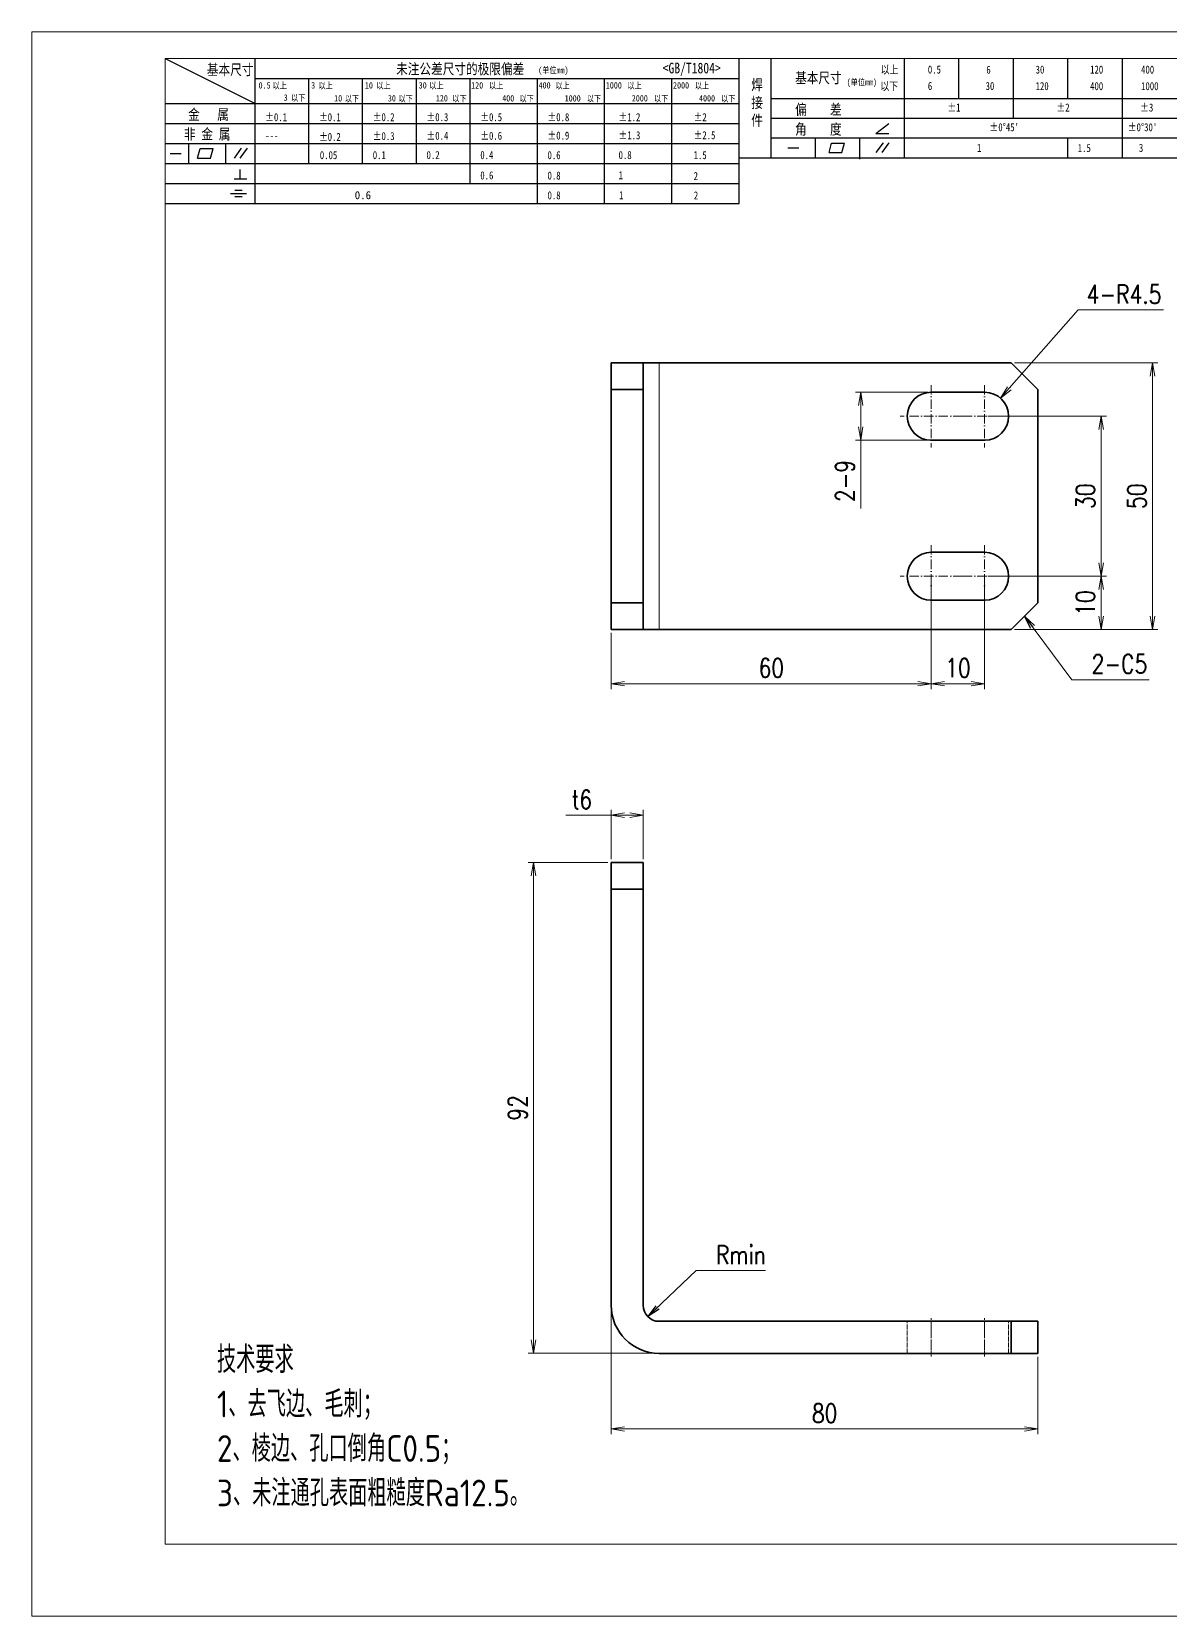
# Model space of a CAD drawing. Header units: millimetres. Extents: x 1333 to 44424, y -42879 to -1037.
# Drawn here: x 42648.9 to 42862.3, y -2148.1 to -1851.1 of the extents above; entities that cross this region are included whole.
import ezdxf

# ---------------------------------------------------------------- set-up
doc = ezdxf.new("R2010")
doc.units = ezdxf.units.MM
doc.header["$LTSCALE"] = 0.5
for name, pattern in [('AM_ISO02W050x2', [3.75, 3, -0.75]), ('AM_ISO08W050x2', [9, 6, -0.75, 1.5, -0.75]), ('DASHDOT', [18.5, 12, -3, 0.5, -3]), ('DASHED', [15, 12, -3])]:
    doc.linetypes.add(name, pattern=pattern)
for name, color, linetype, lineweight in [('中心线', 2, 'AM_ISO08W050x2', 18), ('图框', 7, 'Continuous', 18), ('标注线', 3, 'Continuous', 18), ('粗实线', 7, 'Continuous', 35), ('虚线', 1, 'AM_ISO02W050x2', 18)]:
    doc.layers.add(name, color=color, linetype=linetype, lineweight=lineweight)
doc.layers.add('图\\M+19E79\\M+195B6\\M+18E9A', color=7, linetype='Continuous')
doc.layers.add('打印-禁用', color=7, linetype='Continuous', lineweight=15, plot=False)
doc.styles.add('DIM', font='romans.shx', dxfattribs={"width": 0.8, "bigfont": 'bigfont.shx'})
doc.styles.add('国标', font='simfang.ttf', dxfattribs={"width": 0.8})
doc.styles.add('机械长仿宋', font='gbenor.shx', dxfattribs={"height": 1, "bigfont": 'gbcbig.shx'})
doc.dimstyles.new('DEH 1-1', dxfattribs={"dimtxt": 3.5, "dimasz": 2.5, "dimexe": 1, "dimexo": 0.625, "dimgap": 1.2, "dimtad": 1, "dimtoh": 1, "dimdsep": 46, "dimtxsty": 'DIM', "dimblk": 'OPEN', "dimcen": 0, "dimclrd": 8, "dimclre": 8, "dimclrt": 2, "dimazin": 2, "dimtfac": 0.5, "dimtmove": 0, "dimatfit": 3, "dimldrblk": 'OPEN', "dimfxl": 0, "dimtolj": 2, "dimlwd": 18, "dimlwe": 18, "dimarcsym": 0})
doc.dimstyles.new('DEH 1-1$0', dxfattribs={"dimtxt": 3.5, "dimasz": 2.5, "dimexe": 1, "dimexo": 0.625, "dimgap": 1.2, "dimtad": 1, "dimzin": 9, "dimdsep": 46, "dimtxsty": 'DIM', "dimblk": 'OPEN', "dimcen": 0, "dimclrd": 8, "dimclre": 8, "dimclrt": 2, "dimazin": 2, "dimtfac": 0.5, "dimtmove": 0, "dimatfit": 3, "dimldrblk": 'OPEN', "dimfxl": 0, "dimtolj": 2, "dimlwd": 18, "dimlwe": 18, "dimarcsym": 0})
doc.dimstyles.new('DEH 1-1$4', dxfattribs={"dimtxt": 3.5, "dimasz": 2.5, "dimexe": 1, "dimexo": 0.625, "dimgap": 1.2, "dimtad": 1, "dimtoh": 1, "dimdsep": 46, "dimtxsty": 'DIM', "dimblk": 'OPEN', "dimcen": 0, "dimclrd": 8, "dimclre": 8, "dimclrt": 2, "dimazin": 2, "dimtfac": 0.5, "dimtofl": 0, "dimtmove": 0, "dimatfit": 3, "dimldrblk": 'OPEN', "dimfxl": 0, "dimtolj": 2, "dimlwd": 18, "dimlwe": 18, "dimarcsym": 0})

# ---------------------------------------------------------------- blocks, each defined once
blk = doc.blocks.new('GZDEH零件A3图框V01版')
at = {"layer": '图\\M+19E79\\M+195B6\\M+18E9A', "color": 9}
for p, q in [((2882.49, -1554.46), (2899.37, -1562.92)), ((2899.37, -1581.67), (2899.37, -1554.46)), ((2990.09, -1581.67), (2990.09, -1554.46)), ((2996.09, -1573.08), (2996.09, -1554.46)), ((3021.09, -1561.98), (3021.09, -1554.46)), ((3031.31, -1561.98), (3031.31, -1554.46)), ((3041.53, -1561.98), (3041.53, -1554.46)), ((3051.75, -1561.98), (3051.75, -1554.46)), ((3061.98, -1561.98), (3061.98, -1554.46)), ((2899.37, -1558.24), (2990.09, -1558.24)), ((2909.45, -1574.17), (2909.45, -1558.24)), ((2919.53, -1574.17), (2919.53, -1558.24)), ((2929.61, -1574.17), (2929.61, -1558.24)), ((2939.69, -1577.92), (2939.69, -1558.24)), ((2952.29, -1581.67), (2952.29, -1558.24)), ((2964.89, -1581.67), (2964.89, -1558.24)), ((2977.49, -1581.67), (2977.49, -1558.24)), ((2996.09, -1561.98), (3113.09, -1561.98)), ((3021.09, -1573.08), (3021.09, -1561.98)), ((3041.53, -1565.68), (3041.53, -1561.98)), ((3061.98, -1573.08), (3061.98, -1561.98)), ((2882.49, -1562.92), (2990.09, -1562.92)), ((2882.49, -1566.67), (2990.09, -1566.67)), ((2996.09, -1565.68), (3113.09, -1565.68)), ((3015.75, -1568.51), (3018.15, -1566.66)), ((2882.49, -1570.42), (2990.09, -1570.42)), ((2886.92, -1574.12), (2886.92, -1570.42)), ((2893.91, -1574.12), (2893.91, -1570.42)), ((2996.09, -1569.38), (3113.09, -1569.38)), ((3004.42, -1573.08), (3004.42, -1569.38)), ((3006.97, -1572.12), (3007.45, -1570.33)), ((3007.45, -1570.33), (3009.86, -1570.33)), ((3009.39, -1572.12), (3009.86, -1570.33)), ((3012.75, -1573.08), (3012.75, -1569.38)), ((3015.75, -1568.51), (3018.15, -1568.51)), ((3015.81, -1572.12), (3017.15, -1570.26)), ((3016.89, -1572.12), (3018.23, -1570.26)), ((3051.75, -1573.08), (3051.75, -1569.38)), ((2883.43, -1572.27), (2885.49, -1572.27)), ((2888.59, -1573.16), (2889.07, -1571.37)), ((2888.59, -1573.16), (2891, -1573.16)), ((2889.07, -1571.37), (2891.48, -1571.37)), ((2891, -1573.16), (2891.48, -1571.37)), ((2895.52, -1573.16), (2896.85, -1571.3)), ((2896.6, -1573.16), (2897.94, -1571.3)), ((2990.09, -1573.08), (3113.09, -1573.08)), ((2999.26, -1571.23), (3001.32, -1571.23)), ((3006.97, -1572.12), (3009.39, -1572.12)), ((3012.75, -1573.33), (3012.75, -1573.08)), ((2882.49, -1574.17), (2990.09, -1574.17)), ((2895.42, -1577.05), (2897.81, -1577.05)), ((2896.58, -1577.05), (2896.58, -1575.28)), ((2882.49, -1577.92), (2990.09, -1577.92)), ((2894.79, -1579.77), (2897.77, -1579.77)), ((2895.57, -1579.17), (2896.92, -1579.17)), ((2882.49, -1581.67), (2990.09, -1581.67)), ((2895.57, -1580.37), (2896.93, -1580.37))]:
    blk.add_line(p, q, dxfattribs=at)
at = {"layer": '图框', "linetype": 'Continuous'}
for p, q in [((2882.49, -1554.46), (2882.49, -1832.96)), ((3272.49, -1554.46), (2882.49, -1554.46)), ((2882.49, -1832.96), (3272.49, -1832.96))]:
    blk.add_line(p, q, dxfattribs=at)
at = {"layer": '打印-禁用', "linetype": 'Continuous'}
for p, q in [((2857.49, -1549.46), (2857.49, -1846.46)), ((3277.49, -1549.46), (2857.49, -1549.46)), ((2857.49, -1846.46), (3277.49, -1846.46))]:
    blk.add_line(p, q, dxfattribs=at)
at = {"layer": '图\\M+19E79\\M+195B6\\M+18E9A', "color": 9, "style": '国标', "width": 0.8}
for s, height, p in [('基本尺寸', 2, (2890.33, -1557.58)), ('未注公差尺寸的极限偏差', 2, (2925.81, -1557.44)), ('<GB/T1804>', 2, (2975.78, -1557.27)), ('以上', 1.5, (3016.64, -1557.33)), ('0.5', 1.5, (3025.49, -1557.3)), ('6', 1.5, (3036.45, -1557.34)), ('30', 1.5, (3045.69, -1557.31)), ('120', 1.5, (3055.91, -1557.31)), ('400', 1.5, (3065.46, -1557.31)), ('30', 1.2, (2930.04, -1560.11)), ('基本尺寸', 2, (3000.6, -1559.1)), ('以下', 1.5, (3016.58, -1560.43)), ('6', 1.5, (3025.49, -1560.38)), ('30', 1.5, (3036.31, -1560.39)), ('120', 1.5, (3045.69, -1560.41)), ('400', 1.5, (3055.91, -1560.41)), ('1000', 1.5, (3065.46, -1560.41)), ('金   属', 2, (2886.82, -1565.98)), ('±0.1', 1.5, (2901.27, -1566.23)), ('±0.1', 1.5, (2911.35, -1566.23)), ('±0.2', 1.5, (2921.43, -1566.23)), ('±0.3', 1.5, (2931.51, -1566.23)), ('±0.5', 1.5, (2941.59, -1566.23)), ('±0.8', 1.5, (2954.19, -1566.23)), ('±1.2', 1.5, (2967.51, -1566.23)), ('±2', 1.5, (2981.58, -1566.23)), ('偏    差', 2, (3000.6, -1565.04)), ('±1', 1.5, (3029.16, -1564.42)), ('±2', 1.5, (3049.61, -1564.42)), ('±3', 1.5, (3065.3, -1564.42)), ('非 金 属', 2, (2886.02, -1569.65)), ('±0.3', 1.5, (2921.43, -1569.77)), ('±0.4', 1.5, (2931.51, -1569.71)), ('±0.6', 1.5, (2941.59, -1569.71)), ('±0.9', 1.5, (2954.19, -1569.68)), ('±1.3', 1.5, (2967.51, -1569.62)), ('±2.5', 1.5, (2981.58, -1569.61)), ('角    度', 2, (3000.6, -1568.74)), ("±0%%D45'", 1.5, (3037.06, -1568.12)), ("±0%%D30'", 1.5, (3062.98, -1568.12)), ('---', 1.5, (2901.27, -1569.65)), ('±0.2', 1.5, (2911.35, -1569.92)), ('1', 1.5, (3034.69, -1571.98)), ('1.5', 1.5, (3053.59, -1572.01)), ('3', 1.5, (3065.05, -1571.98)), ('0.1', 1.5, (2921.43, -1573.34)), ('0.2', 1.5, (2931.51, -1573.33)), ('0.4', 1.5, (2941.59, -1573.33)), ('0.6', 1.5, (2954.19, -1573.35)), ('0.8', 1.5, (2967.51, -1573.33)), ('1.5', 1.5, (2981.58, -1573.34)), ('0.6', 1.5, (2941.59, -1577.14)), ('0.8', 1.5, (2954.19, -1577.17)), ('1', 1.5, (2967.51, -1577.12)), ('2', 1.5, (2981.58, -1577.26)), ('0.8', 1.5, (2954.19, -1580.87)), ('1', 1.5, (2967.59, -1580.86)), ('2', 1.5, (2981.62, -1580.89))]:
    blk.add_text(s, height=height, dxfattribs=at).set_placement(p)
at = {"layer": '图\\M+19E79\\M+195B6\\M+18E9A', "color": 9, "lineweight": 15, "style": '国标', "width": 0.8}
for s, p in [('(单位mm)', (2952.44, -1557.27)), ('0.5', (2900.03, -1560.11)), ('以上', (2902.64, -1560.16)), ('3', (2909.88, -1560.11)), ('以上', (2911.25, -1560.16)), ('10', (2919.96, -1560.11)), ('以上', (2922.09, -1560.16)), ('以上', (2932.02, -1560.16)), ('120', (2939.88, -1560.11)), ('以上', (2943.21, -1560.16)), ('400', (2952.52, -1560.11)), ('以上', (2955.68, -1560.16)), ('1000', (2965.12, -1560.11)), ('以上', (2969.16, -1560.16)), ('2000', (2977.72, -1560.11)), ('以上', (2981.8, -1560.16)), ('(单位mm)', (3010.27, -1559.51)), ('3', (2904.73, -1562.41)), ('以下', (2906.1, -1562.46)), ('10', (2914.19, -1562.54)), ('以下', (2916.18, -1562.59)), ('30', (2924.27, -1562.54)), ('以下', (2926.26, -1562.59)), ('120', (2933.26, -1562.54)), ('以下', (2936.34, -1562.59)), ('400', (2945.7, -1562.54)), ('以下', (2948.94, -1562.59)), ('1000', (2957.41, -1562.54)), ('以下', (2961.54, -1562.59)), ('2000', (2969.99, -1562.54)), ('以下', (2974.14, -1562.59)), ('4000', (2982.59, -1562.54)), ('以下', (2986.74, -1562.59))]:
    blk.add_text(s, height=1.2, dxfattribs=at).set_placement(p)
at = {"layer": '图\\M+19E79\\M+195B6\\M+18E9A', "color": 9, "lineweight": 13, "style": '国标'}
blk.add_text('0.6', height=1.5, dxfattribs=at).set_placement((2918.05, -1580.85))
at = {"layer": '图\\M+19E79\\M+195B6\\M+18E9A', "color": 9, "insert": (2992.39, -1558.41), "char_height": 2, "width": 3.1877, "attachment_point": 1, "style": '国标'}
blk.add_mtext('焊\\P接\\P件', dxfattribs=at)
at = {"layer": '图\\M+19E79\\M+195B6\\M+18E9A', "color": 9, "insert": (2911.51, -1573.37), "char_height": 1.5, "attachment_point": 7, "style": '国标'}
blk.add_mtext_dynamic_manual_height_columns('0.05', width=5.1982, gutter_width=12.5, heights=[0], dxfattribs=at)
blk = doc.blocks.new('DEH A3')
at = {"layer": '图框'}
blk.add_blockref('GZDEH零件A3图框V01版', (-2857.49, 1846.46), dxfattribs=at)
blk = doc.blocks.new('_Open')
at = {"color": 0, "linetype": 'ByBlock', "lineweight": -2}
for p, q in [((-1, 0.17), (0, 0)), ((-1, -0.17), (0, 0)), ((0, 0), (-1, 0))]:
    blk.add_line(p, q, dxfattribs=at)
blk = doc.blocks.new('*D46')
at = {"layer": 'Defpoints', "color": 0, "transparency": 16777216}
for p in [(42827.51, -1953.13), (42832.51, -1963.13), (42849.34, -1963.13)]:
    blk.add_point(p, dxfattribs=at)
at = {"layer": '标注线', "color": 8, "lineweight": 18, "transparency": 16777216}
for p, q in [((42828.13, -1953.13), (42850.34, -1953.13)), ((42849.34, -1955.63), (42849.34, -1960.63)), ((42833.13, -1963.13), (42850.34, -1963.13))]:
    blk.add_line(p, q, dxfattribs=at)
at = {"layer": '标注线', "color": 8, "lineweight": 18, "transparency": 16777216, "xscale": 2.5, "yscale": 2.5, "zscale": 2.5}
for p, rotation in [((42849.34, -1953.13), 90), ((42849.34, -1963.13), 270)]:
    blk.add_blockref('_Open', p, dxfattribs=dict(at, rotation=rotation))
at = {"layer": '标注线', "color": 2, "transparency": 16777216, "insert": (42846.39, -1958.13), "char_height": 3.5, "attachment_point": 5, "rotation": 90, "style": 'DIM'}
blk.add_mtext('\\A2;10', dxfattribs=at)
blk = doc.blocks.new('*D47')
at = {"layer": 'Defpoints', "color": 0, "transparency": 16777216}
for p in [(42827.51, -1923.13), (42849.34, -1923.13), (42828.13, -1953.13)]:
    blk.add_point(p, dxfattribs=at)
at = {"layer": '标注线', "color": 8, "lineweight": 18, "transparency": 16777216}
for p, q in [((42828.13, -1923.13), (42850.34, -1923.13)), ((42849.34, -1950.63), (42849.34, -1925.63)), ((42828.76, -1953.13), (42850.34, -1953.13))]:
    blk.add_line(p, q, dxfattribs=at)
at = {"layer": '标注线', "color": 8, "lineweight": 18, "transparency": 16777216, "xscale": 2.5, "yscale": 2.5, "zscale": 2.5}
for p, rotation in [((42849.34, -1923.13), 90), ((42849.34, -1953.13), 270)]:
    blk.add_blockref('_Open', p, dxfattribs=dict(at, rotation=rotation))
at = {"layer": '标注线', "color": 2, "transparency": 16777216, "insert": (42846.39, -1938.13), "char_height": 3.5, "attachment_point": 5, "rotation": 90, "style": 'DIM'}
blk.add_mtext('\\A2;30', dxfattribs=at)
blk = doc.blocks.new('*D48')
at = {"layer": 'Defpoints', "color": 0, "transparency": 16777216}
for p in [(42832.51, -1913.13), (42832.51, -1963.13), (42858.99, -1963.13)]:
    blk.add_point(p, dxfattribs=at)
at = {"layer": '标注线', "color": 8, "lineweight": 18, "transparency": 16777216}
for p, q in [((42833.13, -1913.13), (42859.99, -1913.13)), ((42858.99, -1915.63), (42858.99, -1960.63)), ((42833.13, -1963.13), (42859.99, -1963.13))]:
    blk.add_line(p, q, dxfattribs=at)
at = {"layer": '标注线', "color": 8, "lineweight": 18, "transparency": 16777216, "xscale": 2.5, "yscale": 2.5, "zscale": 2.5}
for p, rotation in [((42858.99, -1913.13), 90), ((42858.99, -1963.13), 270)]:
    blk.add_blockref('_Open', p, dxfattribs=dict(at, rotation=rotation))
at = {"layer": '标注线', "color": 2, "transparency": 16777216, "insert": (42856.04, -1938.13), "char_height": 3.5, "attachment_point": 5, "rotation": 90, "style": 'DIM'}
blk.add_mtext('\\A2;50', dxfattribs=at)
blk = doc.blocks.new('*D49')
at = {"layer": 'Defpoints', "color": 0, "transparency": 16777216}
for p in [(42817.51, -1953.13), (42827.51, -1953.13), (42817.51, -1973.26)]:
    blk.add_point(p, dxfattribs=at)
at = {"layer": '标注线', "color": 8, "lineweight": 18, "transparency": 16777216}
for p, q in [((42817.51, -1953.76), (42817.51, -1974.26)), ((42827.51, -1953.76), (42827.51, -1974.26)), ((42825.01, -1973.26), (42820.01, -1973.26))]:
    blk.add_line(p, q, dxfattribs=at)
at = {"layer": '标注线', "color": 8, "lineweight": 18, "transparency": 16777216, "xscale": 2.5, "yscale": 2.5, "zscale": 2.5, "rotation": 180}
blk.add_blockref('_Open', (42817.51, -1973.26), dxfattribs=at)
at = {"layer": '标注线', "color": 8, "lineweight": 18, "transparency": 16777216, "xscale": 2.5, "yscale": 2.5, "zscale": 2.5}
blk.add_blockref('_Open', (42827.51, -1973.26), dxfattribs=at)
at = {"layer": '标注线', "color": 2, "transparency": 16777216, "insert": (42822.51, -1970.31), "char_height": 3.5, "attachment_point": 5, "style": 'DIM'}
blk.add_mtext('\\A2;10', dxfattribs=at)
blk = doc.blocks.new('*D50')
at = {"layer": 'Defpoints', "color": 0, "transparency": 16777216}
for p in [(42817.51, -1953.13), (42757.51, -1963.13), (42757.51, -1973.26)]:
    blk.add_point(p, dxfattribs=at)
at = {"layer": '标注线', "color": 8, "lineweight": 18, "transparency": 16777216}
for p, q in [((42817.51, -1953.76), (42817.51, -1974.26)), ((42757.51, -1963.76), (42757.51, -1974.26)), ((42815.01, -1973.26), (42760.01, -1973.26))]:
    blk.add_line(p, q, dxfattribs=at)
at = {"layer": '标注线', "color": 8, "lineweight": 18, "transparency": 16777216, "xscale": 2.5, "yscale": 2.5, "zscale": 2.5, "rotation": 180}
blk.add_blockref('_Open', (42757.51, -1973.26), dxfattribs=at)
at = {"layer": '标注线', "color": 8, "lineweight": 18, "transparency": 16777216, "xscale": 2.5, "yscale": 2.5, "zscale": 2.5}
blk.add_blockref('_Open', (42817.51, -1973.26), dxfattribs=at)
at = {"layer": '标注线', "color": 2, "transparency": 16777216, "insert": (42787.51, -1970.31), "char_height": 3.5, "attachment_point": 5, "style": 'DIM'}
blk.add_mtext('\\A2;60', dxfattribs=at)
blk = doc.blocks.new('*D51')
at = {"layer": 'Defpoints', "color": 0, "transparency": 16777216}
for p in [(42757.51, -1997.91), (42757.51, -2006.77), (42763.51, -2006.77)]:
    blk.add_point(p, dxfattribs=at)
at = {"layer": '标注线', "color": 8, "lineweight": 18, "transparency": 16777216}
for p, q in [((42757.51, -1997.91), (42749.01, -1997.91)), ((42757.51, -2006.15), (42757.51, -1996.91)), ((42761.01, -1997.91), (42760.01, -1997.91)), ((42763.51, -2006.15), (42763.51, -1996.91))]:
    blk.add_line(p, q, dxfattribs=at)
at = {"layer": '标注线', "color": 8, "lineweight": 18, "transparency": 16777216, "xscale": 2.5, "yscale": 2.5, "zscale": 2.5, "rotation": 180}
blk.add_blockref('_Open', (42757.51, -1997.91), dxfattribs=at)
at = {"layer": '标注线', "color": 8, "lineweight": 18, "transparency": 16777216, "xscale": 2.5, "yscale": 2.5, "zscale": 2.5}
blk.add_blockref('_Open', (42763.51, -1997.91), dxfattribs=at)
at = {"layer": '标注线', "color": 2, "transparency": 16777216, "insert": (42752.01, -1994.96), "char_height": 3.5, "attachment_point": 5, "style": 'DIM'}
blk.add_mtext('\\A2;t6', dxfattribs=at)
blk = doc.blocks.new('*D52')
at = {"layer": 'Defpoints', "color": 0, "transparency": 16777216}
for p in [(42757.51, -2006.77), (42742.92, -2098.77), (42766.51, -2098.77)]:
    blk.add_point(p, dxfattribs=at)
at = {"layer": '标注线', "color": 8, "lineweight": 18, "transparency": 16777216}
for p, q in [((42756.88, -2006.77), (42741.92, -2006.77)), ((42742.92, -2009.27), (42742.92, -2096.27)), ((42765.88, -2098.77), (42741.92, -2098.77))]:
    blk.add_line(p, q, dxfattribs=at)
at = {"layer": '标注线', "color": 8, "lineweight": 18, "transparency": 16777216, "xscale": 2.5, "yscale": 2.5, "zscale": 2.5}
for p, rotation in [((42742.92, -2006.77), 90), ((42742.92, -2098.77), 270)]:
    blk.add_blockref('_Open', p, dxfattribs=dict(at, rotation=rotation))
at = {"layer": '标注线', "color": 2, "transparency": 16777216, "insert": (42739.97, -2052.77), "char_height": 3.5, "attachment_point": 5, "rotation": 90, "style": 'DIM'}
blk.add_mtext('\\A2;92', dxfattribs=at)
blk = doc.blocks.new('*D53')
at = {"layer": 'Defpoints', "color": 0, "transparency": 16777216}
for p in [(42757.51, -2089.77), (42837.51, -2098.77), (42837.51, -2112.95)]:
    blk.add_point(p, dxfattribs=at)
at = {"layer": '标注线', "color": 8, "lineweight": 18, "transparency": 16777216}
for p, q in [((42757.51, -2090.4), (42757.51, -2113.95)), ((42837.51, -2099.4), (42837.51, -2113.95)), ((42760.01, -2112.95), (42835.01, -2112.95))]:
    blk.add_line(p, q, dxfattribs=at)
at = {"layer": '标注线', "color": 8, "lineweight": 18, "transparency": 16777216, "xscale": 2.5, "yscale": 2.5, "zscale": 2.5, "rotation": 180}
blk.add_blockref('_Open', (42757.51, -2112.95), dxfattribs=at)
at = {"layer": '标注线', "color": 8, "lineweight": 18, "transparency": 16777216, "xscale": 2.5, "yscale": 2.5, "zscale": 2.5}
blk.add_blockref('_Open', (42837.51, -2112.95), dxfattribs=at)
at = {"layer": '标注线', "color": 2, "transparency": 16777216, "insert": (42797.51, -2110), "char_height": 3.5, "attachment_point": 5, "style": 'DIM'}
blk.add_mtext('\\A2;80', dxfattribs=at)
blk = doc.blocks.new('*D54')
at = {"layer": 'Defpoints', "color": 0, "transparency": 16777216}
for p in [(42817.51, -1918.63), (42804.28, -1927.63), (42817.51, -1927.63)]:
    blk.add_point(p, dxfattribs=at)
at = {"layer": '标注线', "color": 8, "lineweight": 18, "transparency": 16777216}
for p, q in [((42816.88, -1918.63), (42803.28, -1918.63)), ((42804.28, -1921.13), (42804.28, -1925.13)), ((42816.88, -1927.63), (42803.28, -1927.63)), ((42804.28, -1927.63), (42804.28, -1940.4))]:
    blk.add_line(p, q, dxfattribs=at)
at = {"layer": '标注线', "color": 8, "lineweight": 18, "transparency": 16777216, "xscale": 2.5, "yscale": 2.5, "zscale": 2.5}
for p, rotation in [((42804.28, -1918.63), 90), ((42804.28, -1927.63), 270)]:
    blk.add_blockref('_Open', p, dxfattribs=dict(at, rotation=rotation))
at = {"layer": '标注线', "color": 2, "transparency": 16777216, "insert": (42801.33, -1935.27), "char_height": 3.5, "attachment_point": 5, "rotation": 90, "style": 'DIM'}
blk.add_mtext('\\A2;2-9', dxfattribs=at)
blk = doc.blocks.new('*D55')
at = {"layer": 'Defpoints', "color": 0, "transparency": 16777216}
for p in [(42830.48, -1919.76), (42827.51, -1923.13)]:
    blk.add_point(p, dxfattribs=at)
at = {"layer": '标注线', "color": 8, "lineweight": 18, "transparency": 16777216}
for p, q in [((42845.05, -1903.22), (42832.13, -1917.88)), ((42861.05, -1903.22), (42845.05, -1903.22))]:
    blk.add_line(p, q, dxfattribs=at)
at = {"layer": '标注线', "color": 8, "lineweight": 18, "transparency": 16777216, "xscale": 2.5, "yscale": 2.5, "zscale": 2.5, "rotation": 228.614447939819}
blk.add_blockref('_Open', (42830.48, -1919.76), dxfattribs=at)
at = {"layer": '标注线', "color": 2, "transparency": 16777216, "insert": (42853.65, -1900.27), "char_height": 3.5, "attachment_point": 5, "style": 'DIM'}
blk.add_mtext('\\A2;4-R4.5', dxfattribs=at)

msp = doc.modelspace()

# ---------------------------------------------------------------- linework, layer by layer
at = {"color": 7, "lineweight": 13}
msp.add_line((42766.505, -1913.133), (42766.505, -1963.133), dxfattribs=at)
at = {"layer": '中心线', "linetype": 'DASHDOT', "lineweight": 13, "ltscale": 0.2925}
for p, q in [((42817.505, -1917.283), (42817.505, -1928.983)), ((42827.505, -1917.283), (42827.505, -1928.983)), ((42823.355, -1923.133), (42811.655, -1923.133)), ((42833.355, -1923.133), (42821.655, -1923.133)), ((42817.505, -1947.283), (42817.505, -1958.983)), ((42827.505, -1947.283), (42827.505, -1958.983)), ((42823.355, -1953.133), (42811.655, -1953.133)), ((42833.355, -1953.133), (42821.655, -1953.133))]:
    msp.add_line(p, q, dxfattribs=at)
at = {"layer": '中心线', "linetype": 'DASHDOT', "lineweight": 13, "ltscale": 0.18}
for p, q in [((42817.505, -2099.374), (42817.505, -2092.174)), ((42827.505, -2099.374), (42827.505, -2092.174))]:
    msp.add_line(p, q, dxfattribs=at)
at = {"layer": '粗实线', "lineweight": 35, "ltscale": 0.15}
for p, q in [((42757.505, -1913.133), (42763.505, -1913.133)), ((42757.505, -1918.133), (42763.505, -1918.133)), ((42757.505, -1958.133), (42763.505, -1958.133)), ((42757.505, -1963.133), (42763.505, -1963.133)), ((42757.505, -2006.774), (42763.505, -2006.774)), ((42757.505, -2011.774), (42763.505, -2011.774)), ((42832.505, -2092.774), (42832.505, -2098.774)), ((42837.505, -2092.774), (42837.505, -2098.774))]:
    msp.add_line(p, q, dxfattribs=at)
at = {"layer": '粗实线', "lineweight": 35, "ltscale": 0.125}
for p, q in [((42757.505, -1918.133), (42757.505, -1913.133)), ((42763.505, -1918.133), (42763.505, -1913.133)), ((42757.505, -1958.133), (42757.505, -1963.133)), ((42763.505, -1958.133), (42763.505, -1963.133)), ((42757.505, -2006.774), (42757.505, -2011.774)), ((42763.505, -2006.774), (42763.505, -2011.774)), ((42832.505, -2092.774), (42837.505, -2092.774)), ((42832.505, -2098.774), (42837.505, -2098.774))]:
    msp.add_line(p, q, dxfattribs=at)
at = {"layer": '粗实线', "lineweight": 35, "ltscale": 0.075}
for p, q in [((42763.505, -1913.133), (42766.505, -1913.133)), ((42763.505, -1963.133), (42766.505, -1963.133))]:
    msp.add_line(p, q, dxfattribs=at)
at = {"layer": '粗实线', "lineweight": 35}
for p, q in [((42766.505, -1913.133), (42832.505, -1913.133)), ((42757.505, -1918.133), (42757.505, -1958.133)), ((42763.505, -1918.133), (42763.505, -1958.133)), ((42837.505, -1918.133), (42837.505, -1958.133)), ((42766.505, -1963.133), (42832.505, -1963.133)), ((42757.505, -2011.774), (42757.505, -2089.774)), ((42763.505, -2011.774), (42763.505, -2089.774)), ((42766.505, -2092.774), (42832.505, -2092.774)), ((42766.505, -2098.774), (42832.505, -2098.774))]:
    msp.add_line(p, q, dxfattribs=at)
at = {"layer": '粗实线', "lineweight": 35, "ltscale": 0.176777}
for p, q in [((42837.505, -1918.133), (42832.505, -1913.133)), ((42832.505, -1963.133), (42837.505, -1958.133))]:
    msp.add_line(p, q, dxfattribs=at)
at = {"layer": '粗实线', "lineweight": 35, "ltscale": 0.25}
for p, q in [((42817.505, -1918.633), (42827.505, -1918.633)), ((42827.505, -1927.633), (42817.505, -1927.633)), ((42817.505, -1948.633), (42827.505, -1948.633)), ((42827.505, -1957.633), (42817.505, -1957.633))]:
    msp.add_line(p, q, dxfattribs=at)
at = {"layer": '粗实线', "lineweight": 35}
for centre, radius, start, end in [((42817.505, -1923.133), 4.5, 90, 270), ((42827.505, -1923.133), 4.5, 270, 90), ((42817.505, -1953.133), 4.5, 90, 270), ((42827.505, -1953.133), 4.5, 270, 90), ((42766.505, -2089.774), 9, 180, 270), ((42766.505, -2089.774), 3, 180, 270)]:
    msp.add_arc(centre, radius, start, end, dxfattribs=at)
at = {"layer": '虚线', "linetype": 'DASHED', "lineweight": 13}
msp.add_line((42766.505, -1913.133), (42766.505, -1963.133), dxfattribs=at)
at = {"layer": '虚线', "linetype": 'DASHED', "lineweight": 13, "ltscale": 0.15}
for p, q in [((42757.505, -2011.774), (42763.505, -2011.774)), ((42813.005, -2098.774), (42813.005, -2092.774)), ((42813.005, -2098.774), (42813.005, -2092.774)), ((42817.505, -2092.774), (42817.505, -2098.774)), ((42817.505, -2092.774), (42817.505, -2098.774)), ((42817.505, -2092.774), (42817.505, -2098.774)), ((42817.505, -2092.774), (42817.505, -2098.774)), ((42827.505, -2092.774), (42827.505, -2098.774)), ((42827.505, -2092.774), (42827.505, -2098.774)), ((42827.505, -2092.774), (42827.505, -2098.774)), ((42827.505, -2092.774), (42827.505, -2098.774)), ((42832.005, -2098.774), (42832.005, -2092.774)), ((42832.005, -2098.774), (42832.005, -2092.774)), ((42832.505, -2092.774), (42832.505, -2098.774))]:
    msp.add_line(p, q, dxfattribs=at)

# ---------------------------------------------------------------- block references
at = {"layer": '图框'}
msp.add_blockref('DEH A3', (42648.867, -2148.061), dxfattribs=at)

# ---------------------------------------------------------------- texts
at = {"layer": '标注线', "color": 2, "char_height": 3.5, "attachment_point": 7, "style": 'DIM'}
for s, insert in [('\\A2;2-C5', (42847.566, -1971.309)), ('\\A2;Rmin', (42777.119, -2082.064))]:
    msp.add_mtext(s, dxfattribs=dict(at, insert=insert))
at = {"layer": '标注线', "color": 2, "insert": (42683.596, -2127.444), "char_height": 5, "width": 114.82461, "attachment_point": 7, "style": '机械长仿宋'}
msp.add_mtext('\\A2;技术要求\\P1、去飞边、毛刺；\\P2、棱边、孔口倒角C0.5；\\P3、未注通孔表面粗糙度Ra12.5。', dxfattribs=at)

# ---------------------------------------------------------------- dimensions: what is measured, and where the dimension line sits
at = {"layer": '标注线'}
dim = msp.add_radius_dim(center=(42827.505, -1923.133), mpoint=(42830.48, -1919.757), text='4-<>', dimstyle='DEH 1-1$4', dxfattribs=at)
dim.commit()
dim.dimension.update_dxf_attribs({"geometry": '*D55', "text_midpoint": (42853.654, -1903.218), "dimtype": 164})
for base, p1, p2, picture, middle in [((42858.99, -1963.133), (42832.505, -1913.133), (42832.505, -1963.133), '*D48', (42856.04, -1938.133)), ((42849.338, -1923.133), (42828.13, -1953.133), (42827.505, -1923.133), '*D47', (42846.388, -1938.133)), ((42849.338, -1963.133), (42827.505, -1953.133), (42832.505, -1963.133), '*D46', (42846.388, -1958.133)), ((42742.922, -2098.774), (42757.505, -2006.774), (42766.505, -2098.774), '*D52', (42739.972, -2052.774))]:
    dim = msp.add_linear_dim(base=base, p1=p1, p2=p2, angle=90, dimstyle='DEH 1-1$0', dxfattribs=at)
    dim.commit()
    dim.dimension.update_dxf_attribs({"geometry": picture, "text_midpoint": middle})
dim = msp.add_linear_dim(base=(42804.28, -1927.633), p1=(42817.505, -1918.633), p2=(42817.505, -1927.633), angle=90, text='2-<>', dimstyle='DEH 1-1$0', dxfattribs=at)
dim.commit()
dim.dimension.update_dxf_attribs({"geometry": '*D54', "text_midpoint": (42801.33, -1935.267)})
for base, p1, p2, picture, middle in [((42757.505, -1973.263), (42817.505, -1953.133), (42757.505, -1963.133), '*D50', (42787.505, -1970.313)), ((42817.505, -1973.263), (42827.505, -1953.133), (42817.505, -1953.133), '*D49', (42822.505, -1970.313)), ((42837.505, -2112.946), (42757.505, -2089.774), (42837.505, -2098.774), '*D53', (42797.505, -2109.996))]:
    dim = msp.add_linear_dim(base=base, p1=p1, p2=p2, dimstyle='DEH 1-1$0', dxfattribs=at)
    dim.commit()
    dim.dimension.update_dxf_attribs({"geometry": picture, "text_midpoint": middle})
dim = msp.add_linear_dim(base=(42757.505, -1997.912), p1=(42763.505, -2006.774), p2=(42757.505, -2006.774), text='t<>', dimstyle='DEH 1-1$0', dxfattribs=at)
dim.commit()
dim.dimension.update_dxf_attribs({"geometry": '*D51', "text_midpoint": (42752.005, -1994.962)})

# ---------------------------------------------------------------- leaders
at = {"layer": '标注线', "annotation_type": 0, "has_hookline": 1, "hookline_direction": 0}
for points, text_width in [([(42835.005, -1960.633), (42843.866, -1972.509), (42846.366, -1972.509)], 10.8), ([(42764.384, -2091.895), (42773.419, -2083.264), (42775.919, -2083.264)], 9.333)]:
    msp.add_leader(points, dimstyle='DEH 1-1', override={"dimgap": 1.2, "dimtad": 1}, dxfattribs=dict(at, text_width=text_width))

doc.saveas('drawing.dxf')
